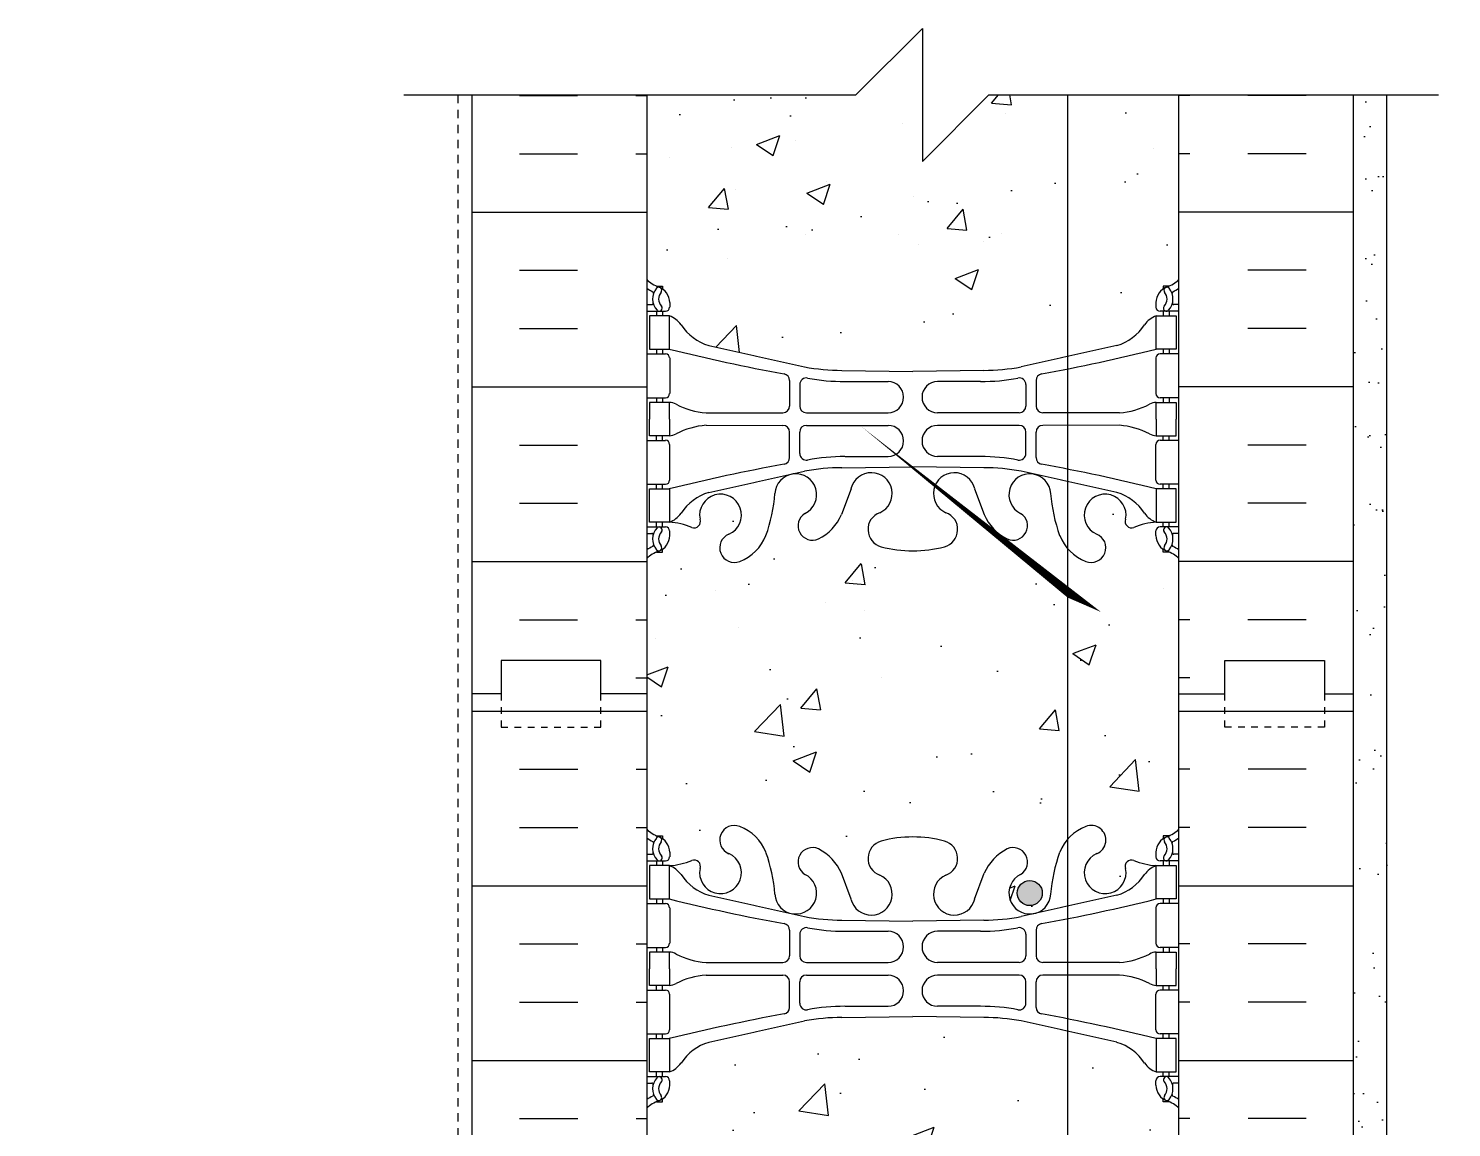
# Model space of a CAD drawing. Header units: inches. Extents: x -19.7 to 45, y 191.7 to 237.7.
# Drawn here: x 9.94 to 31.32, y 221.23 to 237.75 of the extents above; entities that cross this region are included whole.
import ezdxf

# ---------------------------------------------------------------- set-up
doc = ezdxf.new("R2010")
doc.units = ezdxf.units.IN
doc.header["$LTSCALE"] = 0.5
doc.header["$MEASUREMENT"] = 0
doc.linetypes.add('DASHED2', pattern=[0.375, 0.25, -0.125])
for name, color, linetype in [('HATCH', 12, 'Continuous'), ('line25', 2, 'Continuous'), ('LINE3', 3, 'Continuous'), ('LINE50', 5, 'Continuous'), ('LINE9', 9, 'Continuous'), ('TEXT', 4, 'Continuous'), ('Web_Edge', 9, 'Continuous')]:
    doc.layers.add(name, color=color, linetype=linetype)

msp = doc.modelspace()

# ---------------------------------------------------------------- hatches: boundary and pattern name
at = {"layer": 'HATCH'}
h = msp.add_hatch(dxfattribs=at)
h.set_pattern_fill('AR-CONC', color=256, scale=0.5)
h.paths.add_polyline_path([(23.215, 211.897, -0.066822), (22.753, 211.959, -0.734872), (22.73, 212.47, 1.612474), (22.298, 212.829), (22.155, 212.443, -0.16372), (21.834, 212.089, -1.059167), (21.627, 212.471, 1.629604), (21.156, 212.772, -0.069923), (21.019, 212.128, -0.21345), (20.627, 211.739, -1), (20.464, 212.147, 2.087231), (20.03, 212.372, -0.669601), (19.897, 212.252, 0.085348), (19.568, 212.327), (19.463, 212.327), (19.463, 212.257), (19.51, 212.257, -0.414214), (19.573, 212.195), (19.573, 212.127, -0.249069), (19.463, 211.92), (19.463, 211.878), (19.373, 211.878, 0.088416), (19.227, 211.781), (19.227, 209.747), (18.539, 209.747), (18.539, 209.247), (23.215, 209.247)])
h.paths.add_polyline_path([(25.551, 211.932, -0.084758), (25.434, 212.128, -0.069923), (25.297, 212.772, 1.629604), (24.826, 212.471, -1.059167), (24.62, 212.089, -0.16372), (24.298, 212.443), (24.156, 212.829, 1.612474), (23.724, 212.47, -0.734872), (23.701, 211.959, -0.070129), (23.215, 211.897), (23.215, 209.247), (25.551, 209.247)])
h.paths.add_polyline_path([(27.227, 211.781, 0.088416), (27.081, 211.878), (26.991, 211.878), (26.991, 211.92, -0.249069), (26.881, 212.127), (26.881, 212.195, -0.414214), (26.943, 212.257), (26.991, 212.257), (26.991, 212.327), (26.886, 212.327, 0.085348), (26.556, 212.252, -0.669601), (26.424, 212.372, 2.087231), (25.99, 212.147, -1), (25.827, 211.739, -0.126405), (25.551, 211.932), (25.551, 209.247), (27.914, 209.247), (27.914, 209.747), (27.227, 209.747)])
edge = h.paths.add_edge_path()
edge.add_spline(control_points=[(25.551, 222.677), (24.855, 222.832)], knot_values=[0.515793, 0.515793, 1, 1], degree=1, periodic=0)
edge.add_arc((24.299, 219.9), 2.984, 79.2546, 90.0995)
edge.add_line((24.293, 222.884), (23.227, 222.9))
edge.add_line((23.227, 222.9), (22.16, 222.884))
edge.add_arc((22.155, 219.9), 2.984, 89.9005, 100.7454)
edge.add_spline(control_points=[(21.599, 222.832), (20.161, 222.511)], knot_values=[0, 0, 1, 1], degree=1, periodic=0)
edge.add_arc((20.369, 221.797), 0.743, 106.1893, 145.772)
edge.add_arc((19.445, 222.409), 0.364, 289.6613, 327.9576, ccw=False)
edge.add_line((19.568, 222.066), (19.463, 222.066))
edge.add_line((19.463, 222.066), (19.463, 221.996))
edge.add_line((19.463, 221.996), (19.51, 221.996))
edge.add_arc((19.51, 221.934), 0.0625, 0, 90, ccw=False)
edge.add_line((19.573, 221.934), (19.573, 221.866))
edge.add_arc((19.323, 221.866), 0.25, 304.0558, 360, ccw=False)
edge.add_line((19.463, 221.659), (19.463, 221.617))
edge.add_line((19.463, 221.617), (19.373, 221.617))
edge.add_arc((19.573, 221.159), 0.5, 113.5782, 133.7891)
edge.add_line((19.227, 221.52), (19.227, 215.973))
edge.add_arc((19.573, 216.334), 0.5, 226.2109, 246.4218)
edge.add_line((19.373, 215.876), (19.463, 215.876))
edge.add_line((19.463, 215.876), (19.463, 215.834))
edge.add_arc((19.323, 215.627), 0.25, 0, 55.9442, ccw=False)
edge.add_line((19.573, 215.627), (19.573, 215.56))
edge.add_arc((19.51, 215.56), 0.0625, -90, 0, ccw=False)
edge.add_line((19.51, 215.497), (19.463, 215.497))
edge.add_line((19.463, 215.497), (19.463, 215.427))
edge.add_line((19.463, 215.427), (19.568, 215.427))
edge.add_line((19.568, 215.427), (19.568, 214.927))
edge.add_arc((26.376, 242.348), 28.253, 256.0552, 259.6343)
edge.add_arc((21.275, 214.457), 0.1, 0, 79.6343, ccw=False)
edge.add_line((21.375, 214.457), (21.375, 214.073))
edge.add_arc((21.275, 214.073), 0.1, 270.0388, 360, ccw=False)
edge.add_line((21.275, 213.973), (20.121, 213.972))
edge.add_arc((20.205, 215.128), 1.16, 241.921, 265.8032, ccw=False)
edge.add_arc((19.564, 213.909), 0.219, 64.0117, 88.92)
edge.add_line((19.568, 214.127), (19.568, 213.877))
edge.add_line((19.568, 213.877), (19.568, 213.627))
edge.add_arc((19.564, 213.846), 0.219, 271.08, 295.9883)
edge.add_arc((20.205, 212.626), 1.16, 94.1968, 118.079, ccw=False)
edge.add_line((20.121, 213.783), (21.275, 213.782))
edge.add_arc((21.275, 213.682), 0.1, 0, 89.9612, ccw=False)
edge.add_line((21.375, 213.682), (21.375, 213.297))
edge.add_arc((21.275, 213.297), 0.1, 280.3657, 360, ccw=False)
edge.add_arc((26.376, 185.407), 28.253, 100.3657, 103.9448)
edge.add_line((19.568, 212.827), (19.568, 212.327))
edge.add_arc((19.513, 211.331), 0.997, 66.8533, 86.8462, ccw=False)
edge.add_arc((19.939, 212.339), 0.0968, 249.5669, 366.9502)
edge.add_arc((20.337, 212.434), 0.314, -67.8448, 195.3837, ccw=False)
edge.add_arc((20.545, 211.943), 0.22, 114.1598, 288.4744)
edge.add_arc((20.388, 212.372), 0.677, 289.5979, 338.8761)
edge.add_arc((18.797, 212.937), 2.365, 339.9985, 355.6105)
edge.add_arc((21.468, 212.741), 0.314, -63.9348, 177.2643, ccw=False)
edge.add_arc((21.719, 212.274), 0.217, 121.463, 294.4736)
edge.add_arc((21.469, 212.744), 0.75, 297.0295, 336.3062)
edge.add_line((22.155, 212.443), (22.298, 212.829))
edge.add_arc((22.603, 212.757), 0.314, -69.7329, 166.5854, ccw=False)
edge.add_arc((22.821, 212.218), 0.268, 114.1092, 254.0242)
edge.add_arc((23.215, 213.651), 1.754, 254.5269, 270)
edge.add_line((23.215, 211.897), (23.215, 211.897))
edge.add_line((23.215, 211.897), (23.215, 214.593))
edge.add_line((23.215, 214.593), (23.227, 214.593))
edge.add_line((23.227, 214.593), (24.293, 214.609))
edge.add_arc((24.299, 217.593), 2.984, 269.9005, 280.7454)
edge.add_spline(control_points=[(24.855, 214.661), (25.551, 214.817)], knot_values=[0.515793, 0.515793, 1, 1], degree=1, periodic=0)
edge.add_line((25.551, 214.817), (25.551, 222.677))
h.paths.add_polyline_path([(22.854, 213.973), (21.627, 213.973, -0.414214), (21.527, 214.073), (21.527, 214.395, -0.470273), (21.646, 214.493, 0.047355), (22.208, 214.441), (22.854, 214.441, -1)], flags=16)
h.paths.add_polyline_path([(22.854, 213.313), (22.197, 213.313, 0.046485), (21.646, 213.261, -0.470273), (21.527, 213.359), (21.527, 213.682, -0.414214), (21.627, 213.782), (22.854, 213.782, -1)], flags=16)
edge = h.paths.add_edge_path()
edge.add_arc((26.881, 221.159), 0.5, 46.2109, 66.4218)
edge.add_line((27.081, 221.617), (26.991, 221.617))
edge.add_line((26.991, 221.617), (26.991, 221.659))
edge.add_arc((27.131, 221.866), 0.25, 180, 235.9442, ccw=False)
edge.add_line((26.881, 221.866), (26.881, 221.934))
edge.add_arc((26.943, 221.934), 0.0625, 90, 180, ccw=False)
edge.add_line((26.943, 221.996), (26.991, 221.996))
edge.add_line((26.991, 221.996), (26.991, 222.066))
edge.add_line((26.991, 222.066), (26.886, 222.066))
edge.add_arc((27.008, 222.409), 0.364, 212.0424, 250.3387, ccw=False)
edge.add_arc((26.085, 221.797), 0.743, 34.228, 73.8107)
edge.add_spline(control_points=[(26.292, 222.511), (25.551, 222.677)], knot_values=[0, 0, 0.515793, 0.515793], degree=1, periodic=0)
edge.add_line((25.551, 222.677), (25.551, 214.817))
edge.add_spline(control_points=[(25.551, 214.817), (26.292, 214.982)], knot_values=[0, 0, 0.515793, 0.515793], degree=1, periodic=0)
edge.add_arc((26.085, 215.696), 0.743, 286.1893, 325.772)
edge.add_arc((27.008, 215.085), 0.364, 109.6613, 147.9576, ccw=False)
edge.add_line((26.886, 215.427), (26.991, 215.427))
edge.add_line((26.991, 215.427), (26.991, 215.497))
edge.add_line((26.991, 215.497), (26.943, 215.497))
edge.add_arc((26.943, 215.56), 0.0625, 180, 270, ccw=False)
edge.add_line((26.881, 215.56), (26.881, 215.627))
edge.add_arc((27.131, 215.627), 0.25, 124.0558, 180, ccw=False)
edge.add_line((26.991, 215.834), (26.991, 215.876))
edge.add_line((26.991, 215.876), (27.081, 215.876))
edge.add_arc((26.881, 216.334), 0.5, 293.5782, 313.7891)
edge.add_line((27.227, 215.973), (27.227, 221.52))
h.paths.add_polyline_path([(25.551, 229.932, -0.084758), (25.434, 230.128, -0.069923), (25.297, 230.772, 1.629604), (24.826, 230.471, -1.059167), (24.62, 230.089, -0.16372), (24.298, 230.443), (24.156, 230.829, 1.612474), (23.724, 230.47, -0.734872), (23.701, 229.959, -0.068475), (23.227, 229.897, -0.068475), (22.753, 229.959, -0.734872), (22.73, 230.47, 1.612474), (22.298, 230.829), (22.155, 230.443, -0.16372), (21.834, 230.089, -1.059167), (21.627, 230.471, 1.629604), (21.156, 230.772, -0.069923), (21.019, 230.128, -0.21345), (20.627, 229.739, -1), (20.464, 230.147, 2.087231), (20.03, 230.372, -0.669601), (19.897, 230.252, 0.085348), (19.568, 230.327), (19.463, 230.327), (19.463, 230.257), (19.51, 230.257, -0.414214), (19.573, 230.195), (19.573, 230.127, -0.249069), (19.463, 229.92), (19.463, 229.878), (19.373, 229.878, 0.088416), (19.227, 229.781), (19.227, 228.031), (19.552, 228.156), (19.451, 227.853), (19.227, 228.004), (19.227, 227.747), (19.227, 225.712, 0.088416), (19.373, 225.615), (19.463, 225.615), (19.463, 225.573, -0.249069), (19.573, 225.366), (19.573, 225.299, -0.414214), (19.51, 225.236), (19.463, 225.236), (19.463, 225.166), (19.568, 225.166, 0.085348), (19.897, 225.242, -0.669601), (20.03, 225.121, 2.087231), (20.464, 225.346, -1), (20.627, 225.755, -0.21345), (21.019, 225.365, -0.069923), (21.156, 224.722, 1.629604), (21.627, 225.023, -1.059167), (21.834, 225.405, -0.16372), (22.155, 225.051), (22.298, 224.664, 1.612474), (22.73, 225.024, -0.734872), (22.753, 225.535, -0.068475), (23.227, 225.597, -0.068475), (23.701, 225.535, -0.734872), (23.724, 225.024, 1.612474), (24.156, 224.664), (24.298, 225.051, -0.16372), (24.62, 225.405, -1.059167), (24.826, 225.023, 1.629604), (25.297, 224.722, -0.069923), (25.434, 225.365, -0.084758), (25.551, 225.561)])
h.paths.add_polyline_path([(25.173, 224.753, -1), (24.798, 224.753, -1)], flags=16)
h.paths.add_polyline_path([(22.212, 229.417), (22.453, 229.704), (22.511, 229.391)], flags=16)
edge = h.paths.add_edge_path()
edge.add_line((25.551, 236.747), (24.371, 236.747))
edge.add_line((24.371, 236.747), (23.371, 235.747))
edge.add_line((23.371, 235.747), (23.371, 237.747))
edge.add_line((23.371, 237.747), (22.371, 236.747))
edge.add_line((22.371, 236.747), (19.227, 236.747))
edge.add_line((19.227, 236.747), (19.227, 233.973))
edge.add_arc((19.573, 234.334), 0.5, 226.2109, 246.4218)
edge.add_line((19.373, 233.876), (19.463, 233.876))
edge.add_line((19.463, 233.876), (19.463, 233.834))
edge.add_arc((19.323, 233.627), 0.25, 0, 55.9442, ccw=False)
edge.add_line((19.573, 233.627), (19.573, 233.56))
edge.add_arc((19.51, 233.56), 0.0625, -90, 0, ccw=False)
edge.add_line((19.51, 233.497), (19.463, 233.497))
edge.add_line((19.463, 233.497), (19.463, 233.427))
edge.add_line((19.463, 233.427), (19.568, 233.427))
edge.add_arc((19.445, 233.085), 0.364, 32.0424, 70.3387, ccw=False)
edge.add_arc((20.369, 233.696), 0.743, 214.228, 253.8107)
edge.add_spline(control_points=[(20.161, 232.982), (21.599, 232.661)], knot_values=[0, 0, 1, 1], degree=1, periodic=0)
edge.add_arc((22.155, 235.593), 2.984, 259.2546, 270.0995)
edge.add_line((22.16, 232.609), (23.227, 232.593))
edge.add_line((23.227, 232.593), (24.293, 232.609))
edge.add_arc((24.299, 235.593), 2.984, 269.9005, 280.7454)
edge.add_spline(control_points=[(24.855, 232.661), (25.551, 232.817)], knot_values=[0.515793, 0.515793, 1, 1], degree=1, periodic=0)
edge.add_line((25.551, 232.817), (25.551, 236.747))
h.paths.add_polyline_path([(21.634, 235.272), (21.985, 235.407), (21.884, 235.104)], flags=16)
h = msp.add_hatch(dxfattribs=at)
h.set_pattern_fill('AR-CONC', color=256, scale=0.5, style=0)
h.paths.add_polyline_path([(25.827, 234.016, -1), (25.99, 233.607, 2.087231), (26.424, 233.382, -0.669601), (26.556, 233.503, 0.085348), (26.886, 233.427), (26.991, 233.427), (26.991, 233.497), (26.943, 233.497, -0.414214), (26.881, 233.56), (26.881, 233.627, -0.249069), (26.991, 233.834), (26.991, 233.876), (27.081, 233.876, 0.088416), (27.227, 233.973), (27.227, 236.747), (24.683, 236.747), (24.71, 236.599), (24.517, 236.616), (24.517, 233.597, -0.050563), (24.644, 233.679, -0.940793), (24.848, 233.295, 1.702394), (25.297, 232.983, -0.069923), (25.434, 233.627, -0.21345)])
h = msp.add_hatch(dxfattribs=at)
h.set_pattern_fill('AR-SAND', color=256, scale=0.5, style=0)
h.set_pattern_definition([(37.5, (46.7034, 210.49666), (-0.031497, 0.963412), [0, -0.76, 0, -0.85, 0, -0.8125]), (7.5, (46.7034, 210.4967), (0.88489, 1.411073), [0, -0.41, 0, -0.685, 0, -0.2625]), (327.5, (46.0884, 210.49666), (1.55707, 0.00283), [0, -0.25, 0, -0.9, 0, -1.175]), (317.5, (46.0884, 210.4967), (1.503063, 0.43884), [0, -0.125, 0, -0.59, 0, -0.675])])
h.paths.add_polyline_path([(30.352, 224.708), (29.852, 224.708), (29.852, 214.747), (30.352, 214.747)])
h.paths.add_polyline_path([(30.352, 228.91), (29.852, 228.91), (29.852, 227.747), (29.852, 224.708), (30.352, 224.708)])
h.paths.add_polyline_path([(30.352, 236.747), (29.852, 236.747), (29.852, 228.91), (30.352, 228.91)])
h = msp.add_hatch(dxfattribs=at)
h.set_pattern_fill('AR-CONC', color=256, scale=0.5, style=0)
h.paths.add_polyline_path([(25.827, 229.739, -0.21345), (25.434, 230.128, -0.069923), (25.297, 230.772, 1.702394), (24.848, 230.459, -0.940793), (24.644, 230.076, -0.050563), (24.517, 230.158), (24.517, 229.196), (25.597, 228.532), (27.227, 227.271), (27.227, 227.747), (27.227, 229.781, 0.088416), (27.081, 229.878), (26.991, 229.878), (26.991, 229.92, -0.249069), (26.881, 230.127), (26.881, 230.195, -0.414214), (26.943, 230.257), (26.991, 230.257), (26.991, 230.327), (26.886, 230.327, 0.085348), (26.556, 230.252, -0.669601), (26.424, 230.372, 2.087231), (25.99, 230.147, -1)])
h = msp.add_hatch(dxfattribs=at)
h.set_pattern_fill('AR-CONC', color=256, scale=0.5, style=0)
h.paths.add_polyline_path([(27.227, 227.271), (25.597, 228.532), (24.517, 229.196), (24.517, 225.335, -0.050563), (24.644, 225.417, -0.940793), (24.848, 225.034, 1.731801), (25.298, 224.731), (25.172, 224.731, -0.943894), (24.798, 224.753, -1), (25.173, 224.753, -0.028863), (25.172, 224.731), (25.298, 224.731, 0.005295), (25.299, 224.738, -0.068226), (25.434, 225.365, -0.21345), (25.827, 225.755, -1), (25.99, 225.346, 2.087231), (26.424, 225.121, -0.638777), (26.549, 225.245, 0.087457), (26.886, 225.166), (26.991, 225.166), (26.991, 225.236), (26.943, 225.236, -0.414214), (26.881, 225.299), (26.881, 225.366, -0.249069), (26.991, 225.573), (26.991, 225.615), (27.081, 225.615, 0.088416), (27.227, 225.712)])
h = msp.add_hatch(dxfattribs=at)
h.set_pattern_fill('INSUL', color=256, scale=7, style=0)
h.set_pattern_definition([(0, (-2906.9347, -187.2629), (0, 2.625), []), (0, (-2906.9347, -186.3879), (0, 2.625), [0.875, -0.875]), (0, (-2906.9347, -185.5129), (0, 2.625), [0.875, -0.875])])
h.paths.add_polyline_path([(16.602, 209.747), (17.039, 209.747), (17.039, 210.247), (18.539, 210.247), (18.539, 209.747), (19.227, 209.747), (19.227, 227.747), (18.539, 227.747), (18.539, 228.247), (17.039, 228.247), (17.039, 227.747), (16.602, 227.747)])
h = msp.add_hatch(dxfattribs=at)
h.set_pattern_fill('INSUL', color=256, scale=7, style=0)
h.set_pattern_definition([(180, (2953.3884, -187.2629), (0, 2.625), []), (180, (2953.3884, -186.3879), (0, 2.625), [0.875, -0.875]), (180, (2953.3884, -185.5129), (0, 2.625), [0.875, -0.875])])
h.paths.add_polyline_path([(29.852, 209.747), (29.414, 209.747), (29.414, 210.247), (27.914, 210.247), (27.914, 209.747), (27.227, 209.747), (27.227, 227.747), (27.914, 227.747), (27.914, 228.247), (29.414, 228.247), (29.414, 227.747), (29.852, 227.747)])
at = {"layer": 'LINE3'}
msp.add_hatch(color=256, dxfattribs=at).paths.add_polyline_path([(25.173, 224.753, 1), (24.798, 224.753, 1)])
at = {"layer": 'TEXT'}
h = msp.add_hatch(dxfattribs=at)
h.set_pattern_fill('AR-CONC', color=256, scale=0.5, style=0)
h.paths.add_polyline_path([(19.053, 230.451), (28.428, 230.451), (28.428, 222.397), (19.053, 222.397)], flags=9)

# ---------------------------------------------------------------- linework, layer by layer
at = {"layer": 'HATCH'}
for p, q in [((17.315, 236.737), (18.19, 236.737)), ((19.065, 236.737), (19.227, 236.737)), ((24.411, 236.625), (24.513, 236.747)), ((24.411, 236.625), (24.71, 236.599)), ((24.71, 236.597), (24.683, 236.747)), ((27.388, 236.737), (27.227, 236.737)), ((29.138, 236.737), (28.263, 236.737)), ((24.623, 236.472), (24.623, 236.472)), ((23.065, 236.312), (23.065, 236.312)), ((20.498, 235.96), (20.498, 235.96)), ((21.465, 236.056), (21.465, 236.056)), ((26.847, 235.945), (26.847, 235.945)), ((17.315, 235.862), (18.19, 235.862)), ((19.065, 235.862), (19.227, 235.862)), ((19.571, 235.807), (19.571, 235.807)), ((27.388, 235.862), (27.227, 235.862)), ((29.138, 235.862), (28.263, 235.862)), ((20.563, 235.327), (20.563, 235.327)), ((21.634, 235.272), (21.984, 235.407)), ((21.634, 235.272), (21.883, 235.105)), ((21.883, 235.102), (21.985, 235.405)), ((21.931, 235.445), (21.931, 235.445)), ((23.232, 235.214), (23.232, 235.214)), ((16.602, 234.987), (19.227, 234.987)), ((29.852, 234.987), (27.227, 234.987)), ((21.617, 234.655), (21.617, 234.655)), ((23.005, 234.648), (23.005, 234.648)), ((24.559, 234.665), (24.559, 234.665)), ((23.307, 234.5), (23.307, 234.5)), ((24.286, 234.542), (24.286, 234.542)), ((20.437, 234.296), (20.437, 234.296)), ((17.315, 234.112), (18.19, 234.112)), ((29.138, 234.112), (28.263, 234.112)), ((17.315, 233.237), (18.19, 233.237)), ((29.138, 233.237), (28.263, 233.237)), ((16.602, 232.362), (19.227, 232.362)), ((29.852, 232.362), (27.227, 232.362)), ((17.315, 231.487), (18.19, 231.487)), ((29.138, 231.487), (28.263, 231.487)), ((17.315, 230.612), (18.19, 230.612)), ((29.138, 230.612), (28.263, 230.612)), ((16.602, 229.737), (19.227, 229.737)), ((22.212, 229.417), (22.453, 229.704)), ((22.512, 229.388), (22.454, 229.702)), ((29.852, 229.737), (27.227, 229.737)), ((20.255, 229.303), (20.255, 229.303)), ((22.212, 229.417), (22.511, 229.391)), ((22.318, 229.446), (22.318, 229.446)), ((26.987, 229.333), (26.987, 229.333)), ((21.917, 229.113), (21.917, 229.113)), ((17.315, 228.862), (18.19, 228.862)), ((19.065, 228.862), (19.227, 228.862)), ((22.507, 228.998), (22.507, 228.998)), ((27.388, 228.862), (27.227, 228.862)), ((29.138, 228.862), (28.263, 228.862)), ((20.613, 228.748), (20.613, 228.748)), ((19.361, 228.584), (19.361, 228.584)), ((19.065, 227.987), (19.227, 227.987)), ((19.227, 228.031), (19.551, 228.155)), ((19.227, 228.004), (19.45, 227.853)), ((19.45, 227.851), (19.551, 228.153)), ((22.761, 227.99), (22.761, 227.99)), ((27.388, 227.987), (27.227, 227.987))]:
    msp.add_line(p, q, dxfattribs=at)
at = {"layer": 'line25'}
for p, q in [((19.227, 236.747), (19.227, 227.747)), ((27.227, 227.747), (27.227, 236.747)), ((19.227, 227.747), (19.227, 209.747)), ((27.227, 209.747), (27.227, 227.747))]:
    msp.add_line(p, q, dxfattribs=at)
at = {"layer": 'LINE3'}
msp.add_line((25.551, 236.747), (25.551, 209.247), dxfattribs=at)
msp.add_circle((24.985, 224.753), 0.188, dxfattribs=at)
at = {"layer": 'LINE50'}
for p, q in [((16.602, 227.747), (16.602, 236.747)), ((29.852, 227.747), (29.852, 236.747)), ((16.602, 209.247), (16.602, 227.747)), ((29.852, 209.247), (29.852, 227.747))]:
    msp.add_line(p, q, dxfattribs=at)
for points in [[(19.227, 227.747), (18.539, 227.747), (18.539, 228.247), (17.039, 228.247), (17.039, 227.747), (16.602, 227.747)], [(27.227, 227.747), (27.914, 227.747), (27.914, 228.247), (29.414, 228.247), (29.414, 227.747), (29.852, 227.747)]]:
    msp.add_lwpolyline(points, dxfattribs=at)
at = {"layer": 'LINE9', "linetype": 'DASHED2'}
msp.add_line((16.391, 236.747), (16.391, 209.247), dxfattribs=at)
at = {"layer": 'LINE9'}
msp.add_line((30.352, 215.747), (30.352, 236.747), dxfattribs=at)
msp.add_lwpolyline([(15.576, 236.747), (22.371, 236.747), (23.371, 237.747), (23.371, 235.747), (24.371, 236.747), (31.126, 236.747)], dxfattribs=at)
at = {"layer": 'LINE9', "linetype": 'DASHED2', "ltscale": 0.15}
for points in [[(17.039, 227.747), (17.039, 227.747), (17.039, 227.247), (18.539, 227.247), (18.539, 227.747), (18.539, 227.747)], [(29.414, 227.747), (29.414, 227.747), (29.414, 227.247), (27.914, 227.247), (27.914, 227.747), (27.914, 227.747)]]:
    msp.add_lwpolyline(points, dxfattribs=at)
at = {"layer": 'TEXT'}
for points in [[(30.352, 234.805, 0, 0.36, 0), (31.432, 234.805, 0, 0, 0), (38.134, 234.805, 0, 0, 0)], [(25.551, 229.196, 0, 0.36, 0), (26.631, 228.532, 0, 0, 0), (31.543, 224.731, 0, 0, 0)], [(17.268, 231.011, 0, 0.36, 0), (16.188, 231.011, 0, 0, 0), (6.995, 231.011, 0, 0, 0)], [(25.172, 224.731, 0, 0.36, 0), (26.252, 224.731, 0, 0, 0), (34.248, 224.731, 0, 0, 0)], [(16.372, 222.082, 0, 0.36, 0), (15.292, 222.082, 0, 0, 0), (6.666, 222.082, 0, 0, 0)]]:
    msp.add_lwpolyline(points, format="xyseb", dxfattribs=at)
at = {"layer": 'Web_Edge'}
for p, q in [((19.373, 233.876), (19.463, 233.876)), ((19.463, 233.876), (19.463, 233.834)), ((27.081, 233.876), (26.991, 233.876)), ((26.991, 233.876), (26.991, 233.834)), ((19.227, 233.597), (19.305, 233.597)), ((19.573, 233.627), (19.573, 233.56)), ((26.881, 233.627), (26.881, 233.56)), ((27.227, 233.597), (27.149, 233.597)), ((19.227, 233.497), (19.51, 233.497)), ((19.373, 233.497), (19.373, 233.427)), ((19.463, 233.497), (19.463, 233.427)), ((27.227, 233.497), (26.943, 233.497)), ((26.991, 233.497), (26.991, 233.427)), ((27.081, 233.497), (27.081, 233.427)), ((19.373, 232.927), (19.373, 232.857)), ((19.463, 232.927), (19.463, 232.857)), ((26.991, 232.927), (26.991, 232.857)), ((27.081, 232.927), (27.081, 232.857)), ((19.227, 232.857), (19.51, 232.857)), ((19.573, 232.795), (19.573, 232.26)), ((26.881, 232.795), (26.881, 232.26)), ((27.227, 232.857), (26.943, 232.857)), ((22.16, 232.609), (23.227, 232.593)), ((24.293, 232.609), (23.227, 232.593)), ((21.375, 232.457), (21.375, 232.073)), ((21.527, 232.395), (21.527, 232.073)), ((22.208, 232.441), (22.854, 232.441)), ((24.246, 232.441), (23.599, 232.441)), ((24.926, 232.395), (24.926, 232.073)), ((25.079, 232.457), (25.079, 232.073)), ((19.227, 232.197), (19.51, 232.197)), ((19.373, 232.197), (19.373, 232.127)), ((19.463, 232.197), (19.463, 232.127)), ((27.227, 232.197), (26.943, 232.197)), ((26.991, 232.197), (26.991, 232.127)), ((27.081, 232.197), (27.081, 232.127)), ((20.121, 231.972), (21.275, 231.973)), ((21.627, 231.973), (22.854, 231.973)), ((24.826, 231.973), (23.599, 231.973)), ((26.333, 231.972), (25.179, 231.973)), ((19.373, 231.557), (19.373, 231.627)), ((19.463, 231.557), (19.463, 231.627)), ((20.121, 231.783), (21.275, 231.782)), ((21.375, 231.297), (21.375, 231.682)), ((21.527, 231.359), (21.527, 231.682)), ((21.627, 231.782), (22.854, 231.782)), ((24.826, 231.782), (23.599, 231.782)), ((24.926, 231.359), (24.926, 231.682)), ((25.079, 231.297), (25.079, 231.682)), ((26.333, 231.783), (25.179, 231.782)), ((26.991, 231.557), (26.991, 231.627)), ((27.081, 231.557), (27.081, 231.627)), ((19.227, 231.557), (19.51, 231.557)), ((19.573, 230.96), (19.573, 231.495)), ((26.881, 230.96), (26.881, 231.495)), ((27.227, 231.557), (26.943, 231.557)), ((22.208, 231.313), (22.854, 231.313)), ((24.246, 231.313), (23.599, 231.313)), ((22.16, 231.145), (23.227, 231.161)), ((24.293, 231.145), (23.227, 231.161)), ((19.227, 230.897), (19.51, 230.897)), ((19.373, 230.827), (19.373, 230.897)), ((19.463, 230.827), (19.463, 230.897)), ((22.298, 230.829), (22.155, 230.443)), ((24.156, 230.829), (24.298, 230.443)), ((27.227, 230.897), (26.943, 230.897)), ((26.991, 230.827), (26.991, 230.897)), ((27.081, 230.827), (27.081, 230.897)), ((19.227, 230.257), (19.51, 230.257)), ((19.227, 230.157), (19.305, 230.157)), ((19.373, 230.257), (19.373, 230.327)), ((19.463, 230.257), (19.463, 230.327)), ((19.573, 230.127), (19.573, 230.195)), ((26.881, 230.127), (26.881, 230.195)), ((27.227, 230.257), (26.943, 230.257)), ((26.991, 230.257), (26.991, 230.327)), ((27.081, 230.257), (27.081, 230.327)), ((27.227, 230.157), (27.149, 230.157)), ((19.463, 229.878), (19.463, 229.92)), ((26.991, 229.878), (26.991, 229.92)), ((19.373, 229.878), (19.463, 229.878)), ((27.081, 229.878), (26.991, 229.878)), ((19.373, 225.615), (19.463, 225.615)), ((19.463, 225.615), (19.463, 225.573)), ((27.081, 225.615), (26.991, 225.615)), ((26.991, 225.615), (26.991, 225.573)), ((19.227, 225.336), (19.305, 225.336)), ((19.227, 225.236), (19.51, 225.236)), ((19.373, 225.236), (19.373, 225.166)), ((19.463, 225.236), (19.463, 225.166)), ((19.573, 225.366), (19.573, 225.299)), ((26.881, 225.366), (26.881, 225.299)), ((27.227, 225.236), (26.943, 225.236)), ((26.991, 225.236), (26.991, 225.166)), ((27.081, 225.236), (27.081, 225.166)), ((27.227, 225.336), (27.149, 225.336)), ((22.298, 224.664), (22.155, 225.051)), ((24.156, 224.664), (24.298, 225.051)), ((19.227, 224.596), (19.51, 224.596)), ((19.373, 224.666), (19.373, 224.596)), ((19.463, 224.666), (19.463, 224.596)), ((27.227, 224.596), (26.943, 224.596)), ((26.991, 224.666), (26.991, 224.596)), ((27.081, 224.666), (27.081, 224.596)), ((19.573, 224.534), (19.573, 223.999)), ((22.16, 224.348), (23.227, 224.332)), ((24.293, 224.348), (23.227, 224.332)), ((26.881, 224.534), (26.881, 223.999)), ((21.375, 224.196), (21.375, 223.811)), ((21.527, 224.134), (21.527, 223.811)), ((22.208, 224.18), (22.854, 224.18)), ((24.246, 224.18), (23.599, 224.18)), ((24.926, 224.134), (24.926, 223.811)), ((25.079, 224.196), (25.079, 223.811)), ((19.227, 223.936), (19.51, 223.936)), ((19.373, 223.936), (19.373, 223.866)), ((19.463, 223.936), (19.463, 223.866)), ((27.227, 223.936), (26.943, 223.936)), ((26.991, 223.936), (26.991, 223.866)), ((27.081, 223.936), (27.081, 223.866)), ((20.121, 223.711), (21.275, 223.711)), ((21.627, 223.711), (22.854, 223.711)), ((24.826, 223.711), (23.599, 223.711)), ((26.333, 223.711), (25.179, 223.711)), ((20.121, 223.522), (21.275, 223.521)), ((21.627, 223.521), (22.854, 223.521)), ((24.826, 223.521), (23.599, 223.521)), ((26.333, 223.522), (25.179, 223.521)), ((19.227, 223.296), (19.51, 223.296)), ((19.373, 223.296), (19.373, 223.366)), ((19.463, 223.296), (19.463, 223.366)), ((21.375, 223.036), (21.375, 223.421)), ((21.527, 223.098), (21.527, 223.421)), ((24.926, 223.098), (24.926, 223.421)), ((25.079, 223.036), (25.079, 223.421)), ((27.227, 223.296), (26.943, 223.296)), ((26.991, 223.296), (26.991, 223.366)), ((27.081, 223.296), (27.081, 223.366)), ((19.573, 222.699), (19.573, 223.234)), ((26.881, 222.699), (26.881, 223.234)), ((22.16, 222.884), (23.227, 222.9)), ((22.208, 223.052), (22.854, 223.052)), ((24.293, 222.884), (23.227, 222.9)), ((24.246, 223.052), (23.599, 223.052)), ((19.227, 222.636), (19.51, 222.636)), ((19.373, 222.566), (19.373, 222.636)), ((19.463, 222.566), (19.463, 222.636)), ((27.227, 222.636), (26.943, 222.636)), ((26.991, 222.566), (26.991, 222.636)), ((27.081, 222.566), (27.081, 222.636)), ((19.227, 221.996), (19.51, 221.996)), ((19.373, 221.996), (19.373, 222.066)), ((19.463, 221.996), (19.463, 222.066)), ((27.227, 221.996), (26.943, 221.996)), ((26.991, 221.996), (26.991, 222.066)), ((27.081, 221.996), (27.081, 222.066)), ((19.227, 221.896), (19.305, 221.896)), ((19.573, 221.866), (19.573, 221.934)), ((26.881, 221.866), (26.881, 221.934)), ((27.227, 221.896), (27.149, 221.896)), ((19.373, 221.617), (19.463, 221.617)), ((19.463, 221.617), (19.463, 221.659)), ((26.991, 221.617), (26.991, 221.659)), ((27.081, 221.617), (26.991, 221.617))]:
    msp.add_line(p, q, dxfattribs=at)
for points in [[(19.268, 232.927), (19.568, 232.927), (19.568, 233.427), (19.268, 233.427)], [(27.186, 232.927), (26.886, 232.927), (26.886, 233.427), (27.186, 233.427)], [(19.268, 230.827), (19.568, 230.827), (19.568, 230.327), (19.268, 230.327)], [(27.186, 230.827), (26.886, 230.827), (26.886, 230.327), (27.186, 230.327)], [(19.268, 224.666), (19.568, 224.666), (19.568, 225.166), (19.268, 225.166)], [(27.186, 224.666), (26.886, 224.666), (26.886, 225.166), (27.186, 225.166)], [(19.268, 222.566), (19.568, 222.566), (19.568, 222.066), (19.268, 222.066)], [(27.186, 222.566), (26.886, 222.566), (26.886, 222.066), (27.186, 222.066)]]:
    msp.add_lwpolyline(points, close=True, dxfattribs=at)
for points in [[(19.568, 231.877), (19.568, 232.127), (19.268, 232.127), (19.268, 231.877)], [(26.886, 231.877), (26.886, 232.127), (27.186, 232.127), (27.186, 231.877)], [(19.568, 231.877), (19.568, 231.627), (19.268, 231.627), (19.268, 231.877)], [(26.886, 231.877), (26.886, 231.627), (27.186, 231.627), (27.186, 231.877)], [(19.568, 223.616), (19.568, 223.866), (19.268, 223.866), (19.268, 223.616)], [(26.886, 223.616), (26.886, 223.866), (27.186, 223.866), (27.186, 223.616)], [(19.568, 223.616), (19.568, 223.366), (19.268, 223.366), (19.268, 223.616)], [(26.886, 223.616), (26.886, 223.366), (27.186, 223.366), (27.186, 223.616)]]:
    msp.add_lwpolyline(points, dxfattribs=at)
for centre, radius, start, end in [((19.573, 234.334), 0.5, 226.2109, 250.5288), ((26.881, 234.334), 0.5, 289.4712, 313.7891), ((19.573, 234.334), 0.6, 234.7832, 245.0748), ((19.567, 233.682), 0.25, 140.1145, 222.4609), ((19.311, 233.771), 0.021, 343.464, 63.9957), ((19.409, 233.813), 0.045, 321.448, 139.1879), ((19.323, 233.627), 0.25, 0, 70.5288), ((19.567, 233.682), 0.16, 140.0001, 222.4609), ((27.131, 233.627), 0.25, 109.4712, 180), ((27.045, 233.813), 0.045, 40.8121, 218.552), ((26.887, 233.682), 0.16, 317.5391, 39.9999), ((26.887, 233.682), 0.25, 317.5391, 39.8855), ((27.143, 233.771), 0.021, 116.0043, 196.536), ((26.881, 234.334), 0.6, 294.9252, 305.2168), ((19.305, 233.617), 0.0196, 269.4032, 15.4901), ((19.415, 233.543), 0.045, 222.4609, 42.4609), ((19.51, 233.56), 0.0625, 270, 0), ((26.943, 233.56), 0.0625, 180, 270), ((27.038, 233.543), 0.045, 137.5391, 317.5391), ((27.149, 233.617), 0.0196, 164.5099, 270.5968), ((19.445, 233.085), 0.364, 34.9775, 70.3387), ((27.008, 233.085), 0.364, 109.6613, 145.0225), ((20.369, 233.696), 0.743, 212.7919, 253.8107), ((26.085, 233.696), 0.743, 286.1893, 327.2081), ((26.376, 260.348), 28.253, 256.0552, 259.6343), ((20.077, 260.348), 28.253, 280.3657, 283.9448), ((19.51, 232.795), 0.0625, 0, 90), ((26.943, 232.795), 0.0625, 90, 180), ((21.275, 232.457), 0.1, 360, 79.6343), ((21.627, 232.395), 0.1, 79.2546, 180), ((22.155, 235.593), 2.984, 259.2546, 270.0995), ((22.202, 235.425), 2.984, 259.2546, 270.0995), ((24.251, 235.425), 2.984, 269.9005, 280.7454), ((24.299, 235.593), 2.984, 269.9005, 280.7454), ((24.826, 232.395), 0.1, 0, 100.7454), ((25.179, 232.457), 0.1, 100.3657, 180), ((19.51, 232.26), 0.0625, 270, 0), ((22.854, 232.207), 0.234, 270, 90), ((23.599, 232.207), 0.234, 90, 270), ((26.943, 232.26), 0.0625, 180, 270), ((19.564, 231.909), 0.219, 60.4937, 88.92), ((20.205, 233.128), 1.16, 242.5844, 265.8032), ((21.275, 232.073), 0.1, 270.0388, 360), ((21.627, 232.073), 0.1, 180, 270), ((24.826, 232.073), 0.1, 270, 0), ((25.179, 232.073), 0.1, 180, 269.9612), ((26.248, 233.128), 1.16, 274.1968, 297.4156), ((26.89, 231.909), 0.219, 91.08, 119.5063), ((19.564, 231.846), 0.219, 271.08, 299.5063), ((20.205, 230.626), 1.16, 94.1968, 117.4156), ((21.275, 231.682), 0.1, 0, 89.9612), ((21.627, 231.682), 0.1, 90, 180), ((22.854, 231.548), 0.234, 270, 90), ((23.599, 231.548), 0.234, 90, 270), ((24.826, 231.682), 0.1, 0, 90), ((25.179, 231.682), 0.1, 90.0388, 180), ((26.248, 230.626), 1.16, 62.5844, 85.8032), ((26.89, 231.846), 0.219, 240.4937, 268.92), ((19.51, 231.495), 0.0625, 0, 90), ((26.943, 231.495), 0.0625, 90, 180), ((26.376, 203.407), 28.253, 100.3657, 103.9448), ((21.275, 231.297), 0.1, 280.3657, 0), ((21.627, 231.359), 0.1, 180, 280.7454), ((22.202, 228.329), 2.984, 89.9005, 100.7454), ((24.251, 228.329), 2.984, 79.2546, 90.0995), ((24.826, 231.359), 0.1, 259.2546, 0), ((25.179, 231.297), 0.1, 180, 259.6343), ((20.077, 203.407), 28.253, 76.0552, 79.6343), ((21.468, 230.741), 0.314, 296.0652, 177.2643), ((22.155, 228.161), 2.984, 89.9005, 100.7454), ((22.603, 230.757), 0.314, 293.8084, 166.5854), ((23.851, 230.757), 0.314, 13.4146, 246.1916), ((24.299, 228.161), 2.984, 79.2546, 90.0995), ((24.985, 230.741), 0.314, 2.7357, 243.9348), ((19.51, 230.96), 0.0625, 270, 0), ((20.369, 230.059), 0.743, 106.1893, 147.2081), ((26.085, 230.059), 0.743, 32.7919, 73.8107), ((26.943, 230.96), 0.0625, 180, 270), ((20.337, 230.434), 0.314, 293.8084, 191.4114), ((18.797, 230.937), 2.365, 339.9985, 355.6105), ((27.656, 230.937), 2.365, 184.3895, 200.0015), ((26.117, 230.434), 0.314, 348.5886, 246.1916), ((19.445, 230.67), 0.364, 289.6613, 325.0225), ((19.939, 230.339), 0.0968, 249.5669, 19.8449), ((21.719, 230.274), 0.217, 121.463, 294.4736), ((21.469, 230.744), 0.75, 297.0295, 336.3062), ((22.821, 230.218), 0.268, 109.9662, 255.2108), ((23.633, 230.218), 0.268, 284.7892, 70.0338), ((24.985, 230.744), 0.75, 203.6938, 242.9705), ((24.734, 230.274), 0.217, 245.5264, 58.537), ((26.515, 230.339), 0.0968, 160.1551, 290.4331), ((27.008, 230.67), 0.364, 214.9775, 250.3387), ((19.305, 230.138), 0.0196, 344.5099, 90.5968), ((19.567, 230.073), 0.25, 137.5391, 219.8855), ((19.415, 230.211), 0.045, 317.5391, 137.5391), ((19.323, 230.127), 0.25, 289.4712, 360), ((19.567, 230.073), 0.16, 137.5391, 219.9999), ((19.51, 230.195), 0.0625, 360, 90), ((19.513, 229.331), 0.997, 66.8533, 86.8462), ((20.545, 229.943), 0.22, 111.8037, 291.8037), ((20.388, 230.372), 0.677, 290.6803, 338.8761), ((26.066, 230.372), 0.677, 201.1239, 249.3197), ((25.908, 229.943), 0.22, 248.1963, 68.1963), ((26.941, 229.331), 0.997, 93.1538, 113.1467), ((26.943, 230.195), 0.0625, 90, 180), ((27.131, 230.127), 0.25, 180, 250.5288), ((27.038, 230.211), 0.045, 42.4609, 222.4609), ((26.887, 230.073), 0.16, 320.0001, 42.4609), ((26.887, 230.073), 0.25, 320.1145, 42.4609), ((27.149, 230.138), 0.0196, 89.4032, 195.4901), ((19.573, 229.42), 0.6, 114.9252, 125.2168), ((19.311, 229.983), 0.021, 296.0043, 16.536), ((19.409, 229.942), 0.045, 220.8121, 38.552), ((23.215, 231.651), 1.754, 254.7082, 270.3771), ((23.238, 231.651), 1.754, 269.6229, 285.2918), ((27.045, 229.942), 0.045, 141.448, 319.1879), ((27.143, 229.983), 0.021, 163.464, 243.9957), ((26.881, 229.42), 0.6, 54.7832, 65.0748), ((19.573, 229.42), 0.5, 109.4712, 133.7891), ((26.881, 229.42), 0.5, 46.2109, 70.5288), ((19.573, 226.073), 0.5, 226.2109, 250.5288), ((20.545, 225.55), 0.22, 68.1963, 248.1963), ((20.388, 225.122), 0.677, 21.1239, 69.3197), ((26.066, 225.122), 0.677, 110.6803, 158.8761), ((25.908, 225.55), 0.22, 291.8037, 111.8037), ((26.881, 226.073), 0.5, 289.4712, 313.7891), ((19.573, 226.073), 0.6, 234.7832, 245.0748), ((19.567, 225.421), 0.25, 140.1145, 222.4609), ((19.311, 225.51), 0.021, 343.464, 63.9957), ((19.409, 225.552), 0.045, 321.448, 139.1879), ((19.323, 225.366), 0.25, 0, 70.5288), ((19.567, 225.421), 0.16, 140.0001, 222.4609), ((21.719, 225.22), 0.217, 65.5264, 238.537), ((21.469, 224.749), 0.75, 23.6938, 62.9705), ((22.821, 225.275), 0.268, 104.7892, 250.0338), ((23.215, 223.843), 1.754, 89.6229, 105.2918), ((23.238, 223.843), 1.754, 74.7082, 90.3771), ((23.633, 225.275), 0.268, 289.9662, 75.2108), ((24.985, 224.749), 0.75, 117.0295, 156.3062), ((24.734, 225.22), 0.217, 301.463, 114.4736), ((27.131, 225.366), 0.25, 109.4712, 180), ((27.045, 225.552), 0.045, 40.8121, 218.552), ((26.887, 225.421), 0.16, 317.5391, 39.9999), ((26.887, 225.421), 0.25, 317.5391, 39.8855), ((27.143, 225.51), 0.021, 116.0043, 196.536), ((26.881, 226.073), 0.6, 294.9252, 305.2168), ((19.305, 225.356), 0.0196, 269.4032, 15.4901), ((19.415, 225.282), 0.045, 222.4609, 42.4609), ((19.51, 225.299), 0.0625, 270, 0), ((19.513, 226.162), 0.997, 273.1538, 293.1467), ((19.939, 225.154), 0.0968, 340.1551, 110.4331), ((20.337, 225.059), 0.314, 168.5886, 66.1916), ((18.797, 224.557), 2.365, 4.3895, 20.0015), ((27.656, 224.557), 2.365, 159.9985, 175.6105), ((26.117, 225.059), 0.314, 113.8084, 11.4114), ((26.515, 225.154), 0.0968, 69.5669, 199.8449), ((26.941, 226.162), 0.997, 246.8533, 266.8462), ((26.943, 225.299), 0.0625, 180, 270), ((27.038, 225.282), 0.045, 137.5391, 317.5391), ((27.149, 225.356), 0.0196, 164.5099, 270.5968), ((19.445, 224.823), 0.364, 34.9775, 70.3387), ((20.369, 225.435), 0.743, 212.7919, 253.8107), ((21.468, 224.753), 0.314, 182.7357, 63.9348), ((22.603, 224.737), 0.314, 193.4146, 66.1916), ((23.851, 224.737), 0.314, 113.8084, 346.5854), ((24.985, 224.753), 0.314, 116.0652, 357.2643), ((26.085, 225.435), 0.743, 286.1893, 327.2081), ((27.008, 224.823), 0.364, 109.6613, 145.0225), ((19.51, 224.534), 0.0625, 0, 90), ((26.376, 252.086), 28.253, 256.0552, 259.6343), ((20.077, 252.086), 28.253, 280.3657, 283.9448), ((26.943, 224.534), 0.0625, 90, 180), ((22.155, 227.332), 2.984, 259.2546, 270.0995), ((24.299, 227.332), 2.984, 269.9005, 280.7454), ((21.275, 224.196), 0.1, 360, 79.6343), ((21.627, 224.134), 0.1, 79.2546, 180), ((22.202, 227.164), 2.984, 259.2546, 270.0995), ((22.854, 223.946), 0.234, 270, 90), ((23.599, 223.946), 0.234, 90, 270), ((24.251, 227.164), 2.984, 269.9005, 280.7454), ((24.826, 224.134), 0.1, 0, 100.7454), ((25.179, 224.196), 0.1, 100.3657, 180), ((19.51, 223.999), 0.0625, 270, 0), ((26.943, 223.999), 0.0625, 180, 270), ((19.564, 223.647), 0.219, 60.4937, 88.92), ((20.205, 224.867), 1.16, 242.5844, 265.8032), ((21.275, 223.811), 0.1, 270.0388, 360), ((21.627, 223.811), 0.1, 180, 270), ((24.826, 223.811), 0.1, 270, 0), ((25.179, 223.811), 0.1, 180, 269.9612), ((26.248, 224.867), 1.16, 274.1968, 297.4156), ((26.89, 223.647), 0.219, 91.08, 119.5063), ((20.205, 222.365), 1.16, 94.1968, 117.4156), ((21.275, 223.421), 0.1, 0, 89.9612), ((21.627, 223.421), 0.1, 90, 180), ((22.854, 223.286), 0.234, 270, 90), ((23.599, 223.286), 0.234, 90, 270), ((24.826, 223.421), 0.1, 0, 90), ((25.179, 223.421), 0.1, 90.0388, 180), ((26.248, 222.365), 1.16, 62.5844, 85.8032), ((19.51, 223.234), 0.0625, 0, 90), ((19.564, 223.585), 0.219, 271.08, 299.5063), ((26.89, 223.585), 0.219, 240.4937, 268.92), ((26.943, 223.234), 0.0625, 90, 180), ((21.627, 223.098), 0.1, 180, 280.7454), ((24.826, 223.098), 0.1, 259.2546, 0), ((26.376, 195.146), 28.253, 100.3657, 103.9448), ((21.275, 223.036), 0.1, 280.3657, 0), ((22.155, 219.9), 2.984, 89.9005, 100.7454), ((22.202, 220.068), 2.984, 89.9005, 100.7454), ((24.251, 220.068), 2.984, 79.2546, 90.0995), ((24.299, 219.9), 2.984, 79.2546, 90.0995), ((25.179, 223.036), 0.1, 180, 259.6343), ((20.077, 195.146), 28.253, 76.0552, 79.6343), ((19.51, 222.699), 0.0625, 270, 0), ((26.943, 222.699), 0.0625, 180, 270), ((20.369, 221.797), 0.743, 106.1893, 147.2081), ((26.085, 221.797), 0.743, 32.7919, 73.8107), ((19.415, 221.95), 0.045, 317.5391, 137.5391), ((19.51, 221.934), 0.0625, 360, 90), ((19.445, 222.409), 0.364, 289.6613, 325.0225), ((27.008, 222.409), 0.364, 214.9775, 250.3387), ((26.943, 221.934), 0.0625, 90, 180), ((27.038, 221.95), 0.045, 42.4609, 222.4609), ((19.305, 221.877), 0.0196, 344.5099, 90.5968), ((19.567, 221.812), 0.25, 137.5391, 219.8855), ((19.323, 221.866), 0.25, 289.4712, 360), ((19.567, 221.812), 0.16, 137.5391, 219.9999), ((27.131, 221.866), 0.25, 180, 250.5288), ((26.887, 221.812), 0.16, 320.0001, 42.4609), ((26.887, 221.812), 0.25, 320.1145, 42.4609), ((27.149, 221.877), 0.0196, 89.4032, 195.4901), ((19.573, 221.159), 0.6, 114.9252, 125.2168), ((19.573, 221.159), 0.5, 109.4712, 133.7891), ((19.311, 221.722), 0.021, 296.0043, 16.536), ((19.409, 221.681), 0.045, 220.8121, 38.552), ((27.045, 221.681), 0.045, 141.448, 319.1879), ((26.881, 221.159), 0.5, 46.2109, 70.5288), ((27.143, 221.722), 0.021, 163.464, 243.9957), ((26.881, 221.159), 0.6, 54.7832, 65.0748)]:
    msp.add_arc(centre, radius, start, end, dxfattribs=at)
for points in [[(20.161, 232.982), (21.599, 232.661)], [(26.292, 232.982), (24.855, 232.661)], [(20.161, 230.773), (21.599, 231.093)], [(26.292, 230.773), (24.855, 231.093)], [(20.161, 224.721), (21.599, 224.4)], [(26.292, 224.721), (24.855, 224.4)], [(20.161, 222.511), (21.599, 222.832)], [(26.292, 222.511), (24.855, 222.832)]]:
    msp.add_open_spline(points, degree=1, dxfattribs=at)

doc.saveas('drawing.dxf')
